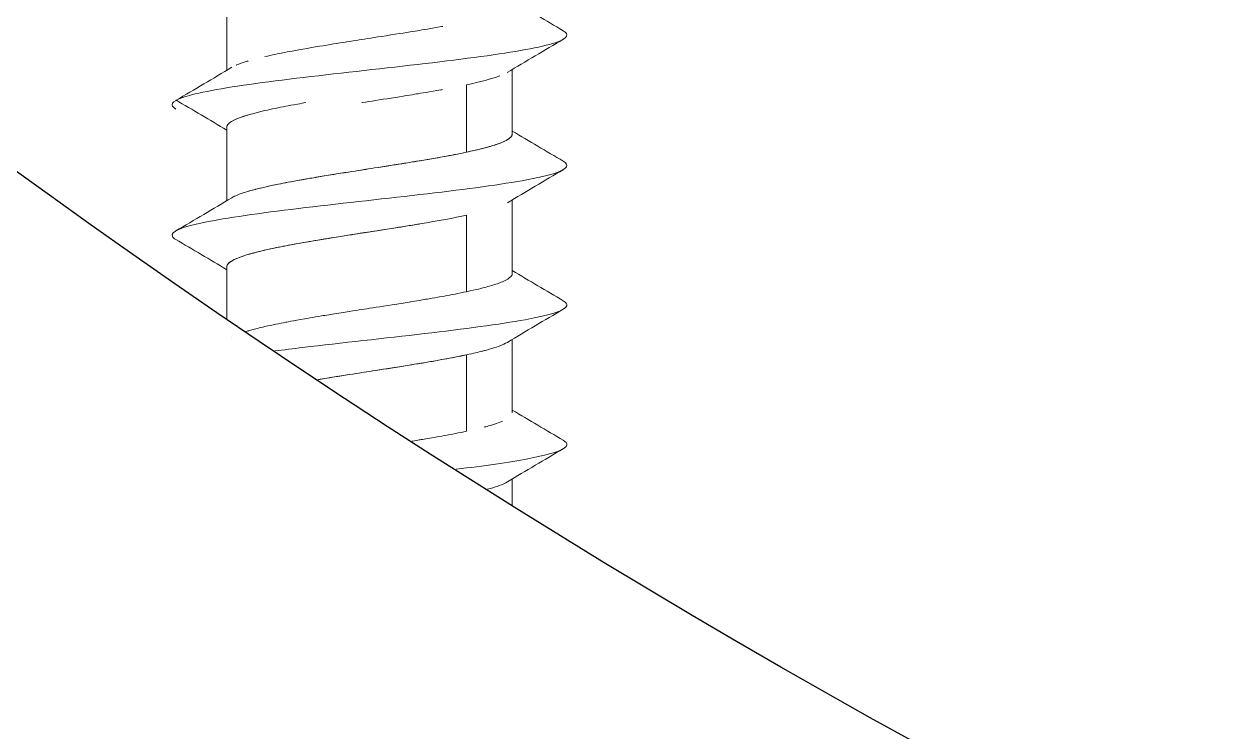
# Model space of a CAD drawing. Header units: inches. Extents: x 10 to 190, y 5 to 37.
# Drawn here: x 141.328 to 142.284, y 21.752 to 22.315 of the extents above; entities that cross this region are included whole.
import ezdxf

# ---------------------------------------------------------------- set-up
doc = ezdxf.new("R2010")
doc.units = ezdxf.units.IN
doc.header["$MEASUREMENT"] = 0

msp = doc.modelspace()

# ---------------------------------------------------------------- linework, layer by layer
at = {"color": 0, "linetype": 'Continuous', "lineweight": 0, "extrusion": (-1, 6.12323e-17, 0)}
for p, q in [((141.4893, 22.27798), (141.4893, 22.33646)), ((141.7163, 22.25224), (141.7163, 22.27863)), ((141.67998, 22.25224), (141.67998, 22.26641)), ((141.67998, 22.26641), (141.67998, 22.25224)), ((141.67998, 22.21285), (141.67998, 22.25224)), ((141.67998, 22.25224), (141.67998, 22.21285)), ((141.7163, 22.22739), (141.7163, 22.25224)), ((141.4893, 22.17418), (141.4893, 22.23267)), ((141.52561, 22.18641), (141.52561, 22.18641)), ((141.52561, 22.18641), (141.52561, 22.18641)), ((141.7163, 22.11639), (141.7163, 22.17487)), ((141.67998, 22.10184), (141.67998, 22.16264)), ((141.67998, 22.16264), (141.67998, 22.10184)), ((141.4893, 22.08044), (141.4893, 22.12167)), ((141.52561, 22.07542), (141.52561, 22.07541)), ((141.52561, 22.07541), (141.52561, 22.07542)), ((141.7163, 22.0054), (141.7163, 22.06387)), ((141.67998, 21.99084), (141.67998, 22.05164)), ((141.67998, 22.05164), (141.67998, 21.99084)), ((141.7163, 21.93241), (141.7163, 21.95288))]:
    msp.add_line(p, q, dxfattribs=at)
msp.add_circle((145.29513, 27.66838), 6.76088)
at = {"color": 0, "linetype": 'Continuous', "lineweight": 0}
for points in [[(141.7163, 22.33348), (141.72977, 22.32543), (141.74329, 22.31745), (141.75681, 22.30949)], [(141.75682, 22.30262), (141.74197, 22.29388), (141.72714, 22.28511), (141.71235, 22.27627)], [(141.44878, 22.25399), (141.46363, 22.26273), (141.47846, 22.2715), (141.49325, 22.28034)], [(141.4893, 22.23037), (141.47578, 22.23843), (141.46223, 22.24643), (141.44866, 22.25441)], [(141.7163, 22.22968), (141.72979, 22.22163), (141.74332, 22.21363), (141.75687, 22.20567)], [(141.75693, 22.19891), (141.74207, 22.19017), (141.72722, 22.18141), (141.71243, 22.17256)], [(141.44872, 22.15016), (141.46357, 22.1589), (141.47841, 22.16767), (141.4932, 22.17652)], [(141.4893, 22.11937), (141.47578, 22.12743), (141.46223, 22.13544), (141.44867, 22.14341)], [(141.7163, 22.11868), (141.72979, 22.11063), (141.74333, 22.10263), (141.75688, 22.09466)], [(141.75692, 22.08791), (141.74206, 22.07917), (141.72722, 22.07041), (141.71242, 22.06156)], [(141.49319, 22.06551), (141.49319, 22.06551), (141.49319, 22.06551), (141.49319, 22.06551)], [(141.7163, 22.00769), (141.7298, 21.99963), (141.74334, 21.99163), (141.75689, 21.98366)], [(141.75691, 21.97691), (141.74205, 21.96817), (141.72721, 21.9594), (141.71241, 21.95056)]]:
    msp.add_open_spline(points, degree=3, dxfattribs=at)
for points, knots in [([(141.51961, 22.28887), (141.52506, 22.29012), (141.53046, 22.29121), (141.53398, 22.29191), (141.53766, 22.29263), (141.54369, 22.29378), (141.55321, 22.29542), (141.56274, 22.29705), (141.56993, 22.29821), (141.57682, 22.29931), (141.58371, 22.30042), (141.5911, 22.30158), (141.59669, 22.30246), (141.60229, 22.30334), (141.60976, 22.30449), (141.6197, 22.30605), (141.62964, 22.3076), (141.63676, 22.30876), (141.64089, 22.30944), (141.64502, 22.31012), (141.65196, 22.31128), (141.66005, 22.31275), (141.66038, 22.31281), (141.6607, 22.31287), (141.66102, 22.31293)], [0.5027539, 0.5027539, 0.5027539, 0.5027539, 0.5625, 0.5625, 0.5625, 0.625, 0.625, 0.625, 0.6875, 0.6875, 0.6875, 0.75, 0.75, 0.75, 0.8125, 0.8125, 0.8125, 0.875, 0.875, 0.875, 0.9375, 0.9375, 0.9375, 0.940016, 0.940016, 0.940016, 0.940016]), ([(141.44877, 22.24712), (141.44351, 22.25021), (141.44538, 22.2533), (141.46493, 22.26008), (141.48554, 22.26377), (141.53907, 22.27114), (141.57186, 22.27482), (141.63736, 22.28219), (141.66991, 22.28588), (141.72255, 22.29325), (141.74252, 22.29693), (141.76038, 22.30358), (141.76184, 22.30653), (141.75681, 22.30949)], [0.67358683, 0.67358683, 0.67358683, 0.67358683, 0.67673939, 0.67673939, 0.68049823, 0.68049823, 0.68425708, 0.68425708, 0.68801592, 0.68801592, 0.69177476, 0.69177476, 0.69478892, 0.69478892, 0.69478892, 0.69478892]), ([(141.75681, 22.30949), (141.76184, 22.30653), (141.76038, 22.30358), (141.74252, 22.29693), (141.72255, 22.29325), (141.66991, 22.28588), (141.63736, 22.28219), (141.57186, 22.27482), (141.53907, 22.27114), (141.48554, 22.26377), (141.46493, 22.26008), (141.44538, 22.2533), (141.44351, 22.25021), (141.44877, 22.24712)], [-0.69478892, -0.69478892, -0.69478892, -0.69478892, -0.69177476, -0.69177476, -0.68801592, -0.68801592, -0.68425708, -0.68425708, -0.68049823, -0.68049823, -0.67673939, -0.67673939, -0.67358683, -0.67358683, -0.67358683, -0.67358683]), ([(141.49676, 22.28211), (141.49687, 22.28216), (141.49698, 22.28221), (141.49709, 22.28225), (141.49906, 22.28309), (141.50228, 22.28424), (141.50558, 22.28523), (141.50579, 22.28529), (141.50601, 22.28536), (141.50624, 22.28542)], [0.37155368, 0.37155368, 0.37155368, 0.37155368, 0.375, 0.375, 0.375, 0.4375, 0.4375, 0.4375, 0.44156944, 0.44156944, 0.44156944, 0.44156944]), ([(141.7064, 22.27352), (141.70636, 22.2735), (141.70632, 22.27348), (141.70628, 22.27347), (141.69985, 22.27105), (141.69087, 22.26874), (141.67998, 22.26641)], [0.8742138, 0.8742138, 0.8742138, 0.8742138, 0.875, 0.875, 0.875, 1, 1, 1, 1]), ([(141.66086, 22.26268), (141.66042, 22.2626), (141.65998, 22.26252), (141.65952, 22.26244), (141.65078, 22.26088), (141.64374, 22.25973), (141.64007, 22.25913), (141.63639, 22.25852), (141.62926, 22.25736), (141.62013, 22.25591), (141.61099, 22.25446), (141.60354, 22.2533), (141.59734, 22.25234), (141.59712, 22.25231), (141.59691, 22.25227), (141.59669, 22.25224)], [0.0592714, 0.0592714, 0.0592714, 0.0592714, 0.0625, 0.0625, 0.0625, 0.125, 0.125, 0.125, 0.1875, 0.1875, 0.1875, 0.25, 0.25, 0.25, 0.2521536, 0.2521536, 0.2521536, 0.2521536]), ([(141.5521, 22.25224), (141.55029, 22.25193), (141.54812, 22.25155), (141.54561, 22.2511), (141.54144, 22.25035), (141.53838, 22.24978), (141.53625, 22.24937), (141.53049, 22.24827), (141.52487, 22.24711), (141.5196, 22.2459), (141.51043, 22.24379), (141.50686, 22.24263), (141.50612, 22.24241), (141.5057, 22.24228), (141.50424, 22.24187), (141.50207, 22.24114), (141.50044, 22.24059), (141.49841, 22.23986), (141.4964, 22.23897), (141.49369, 22.23776), (141.49185, 22.23661), (141.49072, 22.23549), (141.49031, 22.23508), (141.4898, 22.2345), (141.48951, 22.23376), (141.48934, 22.23333), (141.48929, 22.23297), (141.48929, 22.23267)], [0.3881848, 0.3881848, 0.3881848, 0.3881848, 0.40625, 0.40625, 0.40625, 0.4375, 0.4375, 0.4375, 0.5, 0.5, 0.5, 0.5622546, 0.5622546, 0.5622546, 0.5980105, 0.5980105, 0.5980105, 0.625, 0.625, 0.625, 0.6875, 0.6875, 0.6875, 0.71875, 0.71875, 0.71875, 0.7353739, 0.7353739, 0.7353739, 0.7353739]), ([(141.50581, 22.24232), (141.50505, 22.24209), (141.50109, 22.24095), (141.49729, 22.23935), (141.49345, 22.23774), (141.49181, 22.23658), (141.49069, 22.23546), (141.48971, 22.23448), (141.48932, 22.23347), (141.4893, 22.23267)], [0.5631335, 0.5631335, 0.5631335, 0.5631335, 0.625, 0.625, 0.625, 0.6875, 0.6875, 0.6875, 0.7421533, 0.7421533, 0.7421533, 0.7421533]), ([(141.67998, 22.21285), (141.68672, 22.21429), (141.69144, 22.21544), (141.69523, 22.21646), (141.69902, 22.21747), (141.70277, 22.21862), (141.70544, 22.21958), (141.7081, 22.22055), (141.711, 22.22171), (141.71339, 22.22338), (141.71578, 22.22504), (141.71617, 22.2262), (141.71627, 22.22704), (141.71629, 22.22715), (141.71629, 22.22727), (141.7163, 22.22739)], [0, 0, 0, 0, 0.0625, 0.0625, 0.0625, 0.125, 0.125, 0.125, 0.1875, 0.1875, 0.1875, 0.25, 0.25, 0.25, 0.2583129, 0.2583129, 0.2583129, 0.2583129]), ([(141.67998, 22.21285), (141.68425, 22.21376), (141.68769, 22.21456), (141.69048, 22.21524), (141.6921, 22.21564), (141.69349, 22.216), (141.6947, 22.21632), (141.69542, 22.21651), (141.69767, 22.21708), (141.70082, 22.21805), (141.70301, 22.21872), (141.70466, 22.21929), (141.70594, 22.21977), (141.70872, 22.2208), (141.7113, 22.22196), (141.7132, 22.22325), (141.71527, 22.22464), (141.71583, 22.22566), (141.71608, 22.2263), (141.71614, 22.22647), (141.71619, 22.22661), (141.71621, 22.22673), (141.71626, 22.22691), (141.7163, 22.22714), (141.7163, 22.22739)], [0, 0, 0, 0, 0.0395979, 0.0395979, 0.0395979, 0.0625, 0.0625, 0.0625, 0.09375, 0.09375, 0.09375, 0.125, 0.125, 0.125, 0.1875, 0.1875, 0.1875, 0.2368909, 0.2368909, 0.2368909, 0.25, 0.25, 0.25, 0.2643393, 0.2643393, 0.2643393, 0.2643393]), ([(141.44867, 22.14341), (141.44726, 22.14424), (141.44636, 22.14507), (141.44436, 22.14959), (141.45329, 22.15327), (141.48897, 22.16064), (141.51564, 22.16433), (141.57674, 22.1717), (141.61102, 22.17539), (141.67438, 22.18276), (141.70329, 22.18644), (141.74488, 22.19381), (141.75746, 22.1975), (141.76032, 22.20268), (141.75941, 22.20417), (141.75687, 22.20567)], [0.29625016, 0.29625016, 0.29625016, 0.29625016, 0.29709611, 0.29709611, 0.30085495, 0.30085495, 0.3046138, 0.3046138, 0.30837264, 0.30837264, 0.31213149, 0.31213149, 0.31589033, 0.31589033, 0.31741352, 0.31741352, 0.31741352, 0.31741352]), ([(141.75687, 22.20567), (141.75941, 22.20417), (141.76032, 22.20268), (141.75746, 22.1975), (141.74488, 22.19381), (141.70329, 22.18644), (141.67438, 22.18276), (141.61102, 22.17539), (141.57674, 22.1717), (141.51564, 22.16433), (141.48897, 22.16064), (141.45329, 22.15327), (141.44436, 22.14959), (141.44636, 22.14507), (141.44726, 22.14424), (141.44867, 22.14341)], [-0.31741352, -0.31741352, -0.31741352, -0.31741352, -0.31589033, -0.31589033, -0.31213149, -0.31213149, -0.30837264, -0.30837264, -0.3046138, -0.3046138, -0.30085495, -0.30085495, -0.29709611, -0.29709611, -0.29625016, -0.29625016, -0.29625016, -0.29625016]), ([(141.4932, 22.17652), (141.49411, 22.17706), (141.49517, 22.1776), (141.49636, 22.17814), (141.49713, 22.17849), (141.49845, 22.17907), (141.50073, 22.17988), (141.50285, 22.18064), (141.50475, 22.18123), (141.50612, 22.18164), (141.50652, 22.18176), (141.50701, 22.1819), (141.50761, 22.18207), (141.50984, 22.18271), (141.51352, 22.18371), (141.51954, 22.18508), (141.52515, 22.18636), (141.53086, 22.18751), (141.53624, 22.18855), (141.53873, 22.18903), (141.5418, 22.18961), (141.54554, 22.19029), (141.55093, 22.19127), (141.55433, 22.19185), (141.5554, 22.19203), (141.55731, 22.19236), (141.55946, 22.19273), (141.56187, 22.19313), (141.56598, 22.19381), (141.57083, 22.1946), (141.57647, 22.1955), (141.58541, 22.19692), (141.59285, 22.19807), (141.59852, 22.19895), (141.60223, 22.19953), (141.60972, 22.20069), (141.6207, 22.20244), (141.62438, 22.20302), (141.62804, 22.2036), (141.63164, 22.20418), (141.63524, 22.20476), (141.63879, 22.20534), (141.64227, 22.20591), (141.65271, 22.20764), (141.65909, 22.20878), (141.66222, 22.20935), (141.66707, 22.21024), (141.67324, 22.2114), (141.67998, 22.21285)], [0.345576, 0.345576, 0.345576, 0.345576, 0.375, 0.375, 0.375, 0.40625, 0.40625, 0.40625, 0.4375, 0.4375, 0.4375, 0.4507179, 0.4507179, 0.4507179, 0.5, 0.5, 0.5, 0.5625, 0.5625, 0.5625, 0.59375, 0.59375, 0.59375, 0.625, 0.625, 0.625, 0.6481031, 0.6481031, 0.6481031, 0.6875, 0.6875, 0.6875, 0.75, 0.75, 0.75, 0.8125, 0.8125, 0.8125, 0.84379, 0.84379, 0.84379, 0.875, 0.875, 0.875, 0.9375, 0.9375, 0.9375, 1, 1, 1, 1]), ([(141.50642, 22.18173), (141.50894, 22.18246), (141.51237, 22.18339), (141.5161, 22.18428), (141.52529, 22.18648), (141.53684, 22.1888), (141.5526, 22.19155), (141.56049, 22.19292), (141.56753, 22.19408), (141.57658, 22.19552), (141.58564, 22.19696), (141.59308, 22.19811), (141.59785, 22.19885), (141.60261, 22.19959), (141.61007, 22.20075), (141.61906, 22.20218), (141.62804, 22.2036), (141.63528, 22.20476), (141.64303, 22.20604), (141.65853, 22.2086), (141.67095, 22.21091), (141.67998, 22.21285)], [0.4492255, 0.4492255, 0.4492255, 0.4492255, 0.5, 0.5, 0.5, 0.625, 0.625, 0.625, 0.6875, 0.6875, 0.6875, 0.75, 0.75, 0.75, 0.8125, 0.8125, 0.8125, 0.875, 0.875, 0.875, 1, 1, 1, 1]), ([(141.67998, 22.16264), (141.67001, 22.16054), (141.65736, 22.15823), (141.64269, 22.15577), (141.63535, 22.15454), (141.62814, 22.15338), (141.61869, 22.15191), (141.60925, 22.15043), (141.60179, 22.14929), (141.59724, 22.14858), (141.59268, 22.14787), (141.58522, 22.1467), (141.57638, 22.14528), (141.56754, 22.14385), (141.5606, 22.1427), (141.55467, 22.14169), (141.54875, 22.14067), (141.54231, 22.13952), (141.53721, 22.13856), (141.53212, 22.13759), (141.52621, 22.13644), (141.51903, 22.13477), (141.51184, 22.1331), (141.50783, 22.13194), (141.50508, 22.1311), (141.50233, 22.13026), (141.49901, 22.1291), (141.49674, 22.12812), (141.49446, 22.12713), (141.49231, 22.12598), (141.49089, 22.12466), (141.48962, 22.12346), (141.4893, 22.1224), (141.4893, 22.12167)], [0, 0, 0, 0, 0.125, 0.125, 0.125, 0.1875, 0.1875, 0.1875, 0.25, 0.25, 0.25, 0.3125, 0.3125, 0.3125, 0.375, 0.375, 0.375, 0.4375, 0.4375, 0.4375, 0.5, 0.5, 0.5, 0.5625, 0.5625, 0.5625, 0.625, 0.625, 0.625, 0.6875, 0.6875, 0.6875, 0.7437659, 0.7437659, 0.7437659, 0.7437659]), ([(141.64222, 22.15569), (141.63875, 22.15511), (141.63522, 22.15453), (141.63164, 22.15396), (141.62805, 22.15338), (141.62441, 22.1528), (141.62074, 22.15223), (141.60973, 22.1505), (141.60225, 22.14936), (141.59858, 22.14879), (141.59289, 22.1479), (141.58543, 22.14674), (141.57647, 22.14529), (141.57082, 22.14438), (141.56597, 22.14359), (141.56187, 22.1429), (141.5595, 22.1425), (141.55738, 22.14215), (141.5555, 22.14183), (141.55439, 22.14164), (141.55096, 22.14106), (141.54556, 22.14009), (141.54181, 22.13942), (141.53873, 22.13885), (141.53623, 22.13837), (141.53086, 22.13734), (141.52517, 22.13618), (141.51959, 22.1349), (141.51353, 22.1335), (141.50984, 22.13248), (141.50761, 22.13184), (141.50701, 22.13167), (141.50652, 22.13153), (141.50613, 22.13141), (141.50476, 22.13101), (141.50288, 22.13043), (141.50078, 22.12969), (141.49846, 22.12887), (141.49713, 22.1283), (141.49637, 22.12796), (141.49383, 22.12683), (141.49192, 22.12567), (141.49073, 22.1245), (141.49053, 22.1243), (141.48988, 22.12371), (141.4895, 22.12275), (141.48935, 22.12234), (141.48929, 22.12198), (141.48929, 22.12167)], [0.1252006, 0.1252006, 0.1252006, 0.1252006, 0.1562617, 0.1562617, 0.1562617, 0.1875, 0.1875, 0.1875, 0.25, 0.25, 0.25, 0.3125, 0.3125, 0.3125, 0.3520716, 0.3520716, 0.3520716, 0.375, 0.375, 0.375, 0.40625, 0.40625, 0.40625, 0.4375, 0.4375, 0.4375, 0.5, 0.5, 0.5, 0.5492939, 0.5492939, 0.5492939, 0.5625, 0.5625, 0.5625, 0.59375, 0.59375, 0.59375, 0.625, 0.625, 0.625, 0.6875, 0.6875, 0.6875, 0.71875, 0.71875, 0.71875, 0.7360614, 0.7360614, 0.7360614, 0.7360614]), ([(141.67998, 22.10184), (141.68777, 22.10351), (141.69232, 22.10467), (141.69567, 22.10558), (141.69903, 22.10648), (141.70281, 22.10763), (141.70551, 22.10861), (141.70821, 22.10959), (141.71119, 22.11075), (141.7137, 22.11259), (141.71621, 22.11444), (141.71619, 22.11561), (141.71623, 22.11582), (141.71625, 22.1159), (141.71631, 22.1161), (141.7163, 22.11639)], [0, 0, 0, 0, 0.0625, 0.0625, 0.0625, 0.125, 0.125, 0.125, 0.1875, 0.1875, 0.1875, 0.25, 0.25, 0.25, 0.2725795, 0.2725795, 0.2725795, 0.2725795]), ([(141.50447, 22.07013), (141.50514, 22.07034), (141.5057, 22.07051), (141.50612, 22.07064), (141.50696, 22.07089), (141.50797, 22.07118), (141.50916, 22.07151), (141.51168, 22.0722), (141.51506, 22.07307), (141.51962, 22.0741), (141.52559, 22.07546), (141.53134, 22.07661), (141.53624, 22.07755), (141.53809, 22.07791), (141.54404, 22.07907), (141.55548, 22.08104), (141.55832, 22.08153), (141.56131, 22.08204), (141.56448, 22.08256), (141.56826, 22.08319), (141.57228, 22.08384), (141.57653, 22.08451), (141.5865, 22.0861), (141.59396, 22.08724), (141.59854, 22.08796), (141.60373, 22.08877), (141.61123, 22.08993), (141.6208, 22.09145), (141.62576, 22.09224), (141.63027, 22.09296), (141.63433, 22.09362), (141.63719, 22.09408), (141.63983, 22.09451), (141.64225, 22.09491), (141.64596, 22.09553), (141.64939, 22.0961), (141.65254, 22.09665), (141.65546, 22.09715), (141.65874, 22.09772), (141.66231, 22.09837), (141.66772, 22.09936), (141.67377, 22.10051), (141.67998, 22.10184)], [0.4249943, 0.4249943, 0.4249943, 0.4249943, 0.4375, 0.4375, 0.4375, 0.4575375, 0.4575375, 0.4575375, 0.5, 0.5, 0.5, 0.5625, 0.5625, 0.5625, 0.625, 0.625, 0.625, 0.6534866, 0.6534866, 0.6534866, 0.6875, 0.6875, 0.6875, 0.75, 0.75, 0.75, 0.8125, 0.8125, 0.8125, 0.8491694, 0.8491694, 0.8491694, 0.875, 0.875, 0.875, 0.90625, 0.90625, 0.90625, 0.9375, 0.9375, 0.9375, 1, 1, 1, 1]), ([(141.5274, 22.05468), (141.53458, 22.0556), (141.54208, 22.05653), (141.58063, 22.06113), (141.61495, 22.06482), (141.67788, 22.07219), (141.70633, 22.07588), (141.74667, 22.08325), (141.75846, 22.08693), (141.76013, 22.09197), (141.75917, 22.09331), (141.75688, 22.09466)], [0.26608387, 0.26608387, 0.26608387, 0.26608387, 0.26702535, 0.26702535, 0.2707842, 0.2707842, 0.27454304, 0.27454304, 0.27830189, 0.27830189, 0.2796758, 0.2796758, 0.2796758, 0.2796758]), ([(141.75688, 22.09466), (141.75917, 22.09331), (141.76013, 22.09197), (141.75846, 22.08693), (141.74667, 22.08325), (141.70633, 22.07588), (141.67788, 22.07219), (141.61495, 22.06482), (141.58063, 22.06113), (141.54208, 22.05653), (141.53458, 22.0556), (141.5274, 22.05468)], [-0.2796758, -0.2796758, -0.2796758, -0.2796758, -0.27830189, -0.27830189, -0.27454304, -0.27454304, -0.2707842, -0.2707842, -0.26702535, -0.26702535, -0.26608387, -0.26608387, -0.26608387, -0.26608387]), ([(141.71242, 22.06156), (141.71071, 22.06054), (141.70851, 22.05955), (141.70595, 22.05859), (141.70485, 22.05818), (141.70323, 22.0576), (141.70081, 22.05684), (141.69825, 22.05605), (141.6961, 22.05546), (141.6947, 22.05509), (141.69402, 22.05491), (141.6932, 22.0547), (141.69222, 22.05445), (141.68953, 22.05377), (141.68563, 22.05283), (141.67998, 22.05164)], [0.8210069, 0.8210069, 0.8210069, 0.8210069, 0.875, 0.875, 0.875, 0.90625, 0.90625, 0.90625, 0.9375, 0.9375, 0.9375, 0.954172, 0.954172, 0.954172, 1, 1, 1, 1]), ([(141.67998, 22.05164), (141.67212, 22.04999), (141.65995, 22.04767), (141.64429, 22.04503), (141.63645, 22.04372), (141.62925, 22.04256), (141.62008, 22.04113), (141.61091, 22.03969), (141.60343, 22.03854), (141.59853, 22.03778), (141.59363, 22.03702), (141.5862, 22.03586), (141.57746, 22.03445), (141.57167, 22.03352), (141.56661, 22.03269), (141.56162, 22.03186)], [0, 0, 0, 0, 0.125, 0.125, 0.125, 0.1875, 0.1875, 0.1875, 0.25, 0.25, 0.25, 0.3125, 0.3125, 0.3125, 0.3538692, 0.3538692, 0.3538692, 0.3538692]), ([(141.67998, 22.05164), (141.67375, 22.05033), (141.66766, 22.04917), (141.66222, 22.04818), (141.65949, 22.04768), (141.65627, 22.0471), (141.6525, 22.04644), (141.64914, 22.04586), (141.64572, 22.04527), (141.64226, 22.04469), (141.63994, 22.04431), (141.6373, 22.04387), (141.63433, 22.04339), (141.63038, 22.04275), (141.62585, 22.04203), (141.62072, 22.04123), (141.61119, 22.03974), (141.6037, 22.03858), (141.59848, 22.03777), (141.59393, 22.03706), (141.58647, 22.0359), (141.57649, 22.03429), (141.57226, 22.03361), (141.56826, 22.03296), (141.56448, 22.03233), (141.56351, 22.03217), (141.56256, 22.03202), (141.56162, 22.03186)], [0, 0, 0, 0, 0.0625, 0.0625, 0.0625, 0.09375, 0.09375, 0.09375, 0.125, 0.125, 0.125, 0.1518353, 0.1518353, 0.1518353, 0.1875, 0.1875, 0.1875, 0.25, 0.25, 0.25, 0.3125, 0.3125, 0.3125, 0.3463783, 0.3463783, 0.3463783, 0.3550697, 0.3550697, 0.3550697, 0.3550697]), ([(141.69406, 21.99415), (141.69407, 21.99415), (141.69408, 21.99416), (141.6941, 21.99416), (141.69482, 21.99435), (141.69933, 21.99549), (141.70382, 21.99702), (141.70569, 21.99765), (141.70727, 21.99826), (141.7086, 21.99883)], [0.06155038, 0.06155038, 0.06155038, 0.06155038, 0.0625, 0.0625, 0.0625, 0.125, 0.125, 0.125, 0.15096023, 0.15096023, 0.15096023, 0.15096023]), ([(141.6365, 21.98297), (141.63667, 21.983), (141.63683, 21.98303), (141.637, 21.98305), (141.63901, 21.98338), (141.64077, 21.98367), (141.64228, 21.98392), (141.64414, 21.98423), (141.64761, 21.9848), (141.65248, 21.98564), (141.65656, 21.98634), (141.65979, 21.98691), (141.66225, 21.98736), (141.66812, 21.98843), (141.67414, 21.98959), (141.67998, 21.99084)], [0.8533038, 0.8533038, 0.8533038, 0.8533038, 0.8549372, 0.8549372, 0.8549372, 0.875, 0.875, 0.875, 0.90625, 0.90625, 0.90625, 0.9375, 0.9375, 0.9375, 1, 1, 1, 1]), ([(141.67158, 21.96055), (141.69406, 21.96336), (141.71391, 21.96618), (141.74836, 21.97268), (141.75936, 21.97637), (141.75992, 21.98125), (141.75894, 21.98245), (141.75689, 21.98366)], [0.234082097, 0.234082097, 0.234082097, 0.234082097, 0.236954599, 0.236954599, 0.240713443, 0.240713443, 0.2419384, 0.2419384, 0.2419384, 0.2419384]), ([(141.75689, 21.98366), (141.75894, 21.98245), (141.75992, 21.98125), (141.75936, 21.97637), (141.74836, 21.97268), (141.71391, 21.96618), (141.69406, 21.96336), (141.67158, 21.96055)], [-0.2419384, -0.2419384, -0.2419384, -0.2419384, -0.240713443, -0.240713443, -0.236954599, -0.236954599, -0.234082097, -0.234082097, -0.234082097, -0.234082097]), ([(141.71241, 21.95056), (141.71079, 21.94958), (141.70864, 21.9486), (141.70596, 21.94759), (141.70543, 21.94739), (141.70392, 21.94681), (141.70082, 21.94584), (141.69935, 21.94538), (141.69797, 21.94499), (141.69675, 21.94465)], [0.821688, 0.821688, 0.821688, 0.821688, 0.875, 0.875, 0.875, 0.90625, 0.90625, 0.90625, 0.9259309, 0.9259309, 0.9259309, 0.9259309])]:
    msp.add_open_spline(points, degree=3, knots=knots, dxfattribs=at)

doc.saveas('drawing.dxf')
